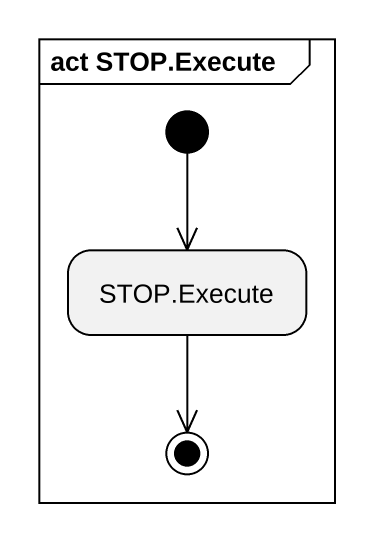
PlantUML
@startuml
mainframe act STOP.Execute
hide empty description
state "STOP.Execute" as STOP_Execute
[*] --> STOP_Execute
STOP_Execute --> [*]
@enduml
